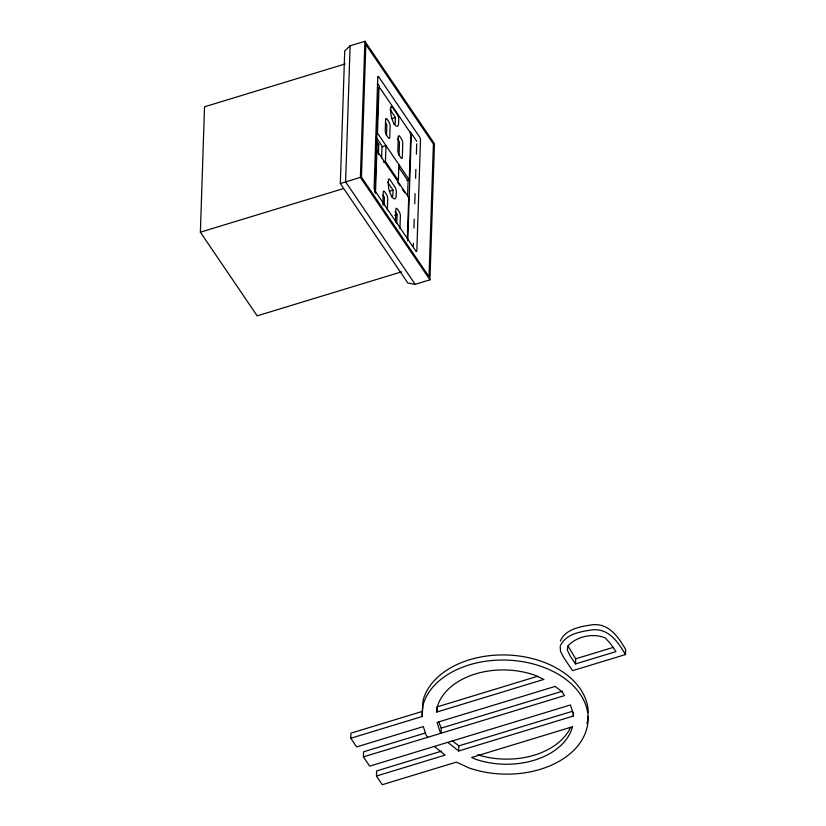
<?xml version="1.0" encoding="UTF-8"?>
<svg xmlns="http://www.w3.org/2000/svg" width="826" height="826" viewBox="0 0 826 826"><rect width="100%" height="100%" fill="white"/><g stroke="black" fill="none" stroke-linecap="round" stroke-linejoin="round"><path stroke-width="1.24" d="M401.55 271.847L257.165 315.842L200.377 232.178L204.538 106.791L345.216 63.932M340.322 183.558L344.721 50.902L350.121 45.802L364.906 41.3L434.455 143.765L429.943 279.828L415.158 284.33L407.889 283.101L340.322 183.558L360.384 177.363L364.906 41.3M350.121 45.802L345.609 181.865L415.158 284.33M427.806 737.298L426.092 735.037L423.304 726.591L356.625 746.91L350.761 738.258L350.926 733.158L422.272 711.423L423.077 700.314A83.302 57.025 1.9 0 1 511.821 655.255A83.302 57.025 1.9 0 1 588.277 712.518M374.983 192.541L378.442 88.372L379.547 86.441L377.389 83.271M375.479 193.294L376.893 150.59L408.694 197.435L407.321 238.89M377.792 152.252L378.05 144.602L375.933 141.483M378.432 154.586L378.762 144.374L375.954 140.234M381.622 157.838L381.994 146.77L385.969 145.562L385.432 161.545L398.349 180.574L398.886 164.591M447.806 742.326L458.678 750.989L573.306 716.059L573.43 714.459L570.456 704.96L369.676 766.136L363.399 756.884L363.564 751.784L425.545 732.93M384.142 205.602L384.42 197.342L383.016 195.277M386.475 135.371L386.826 124.757L385.422 122.682M387.342 209.918L387.714 198.798A3.273 1.063 73.1 0 0 387.084 195.71A10.934 3.562 73.1 0 0 384.689 191.849A3.273 1.063 73.1 0 0 383.223 192.179L382.851 203.299A3.273 1.063 73.1 0 0 382.996 204.765M387.59 182.102L393.021 190.104L392.866 194.75A6.381 2.075 73.1 0 1 391.369 196.774M389.996 109.517L395.427 117.509L395.272 122.155A6.381 2.075 73.1 0 1 393.785 124.179M376.501 776.192L376.573 770.947L441.6 751.133M395.468 222.018L395.881 209.381A3.273 1.063 73.1 0 1 397.358 209.05A10.934 3.562 73.1 0 1 399.743 212.901A3.273 1.063 73.1 0 1 400.373 215.989L399.96 228.637M396.8 223.051L397.079 214.533L394.973 211.435M399.051 155.319L399.485 141.948L397.389 138.851M407.61 195.793L408.106 181.028L398.886 167.461M409.273 179.913L410.728 135.949A3.5 1.136 73.1 0 0 409.324 131.2L380.507 88.754A3.5 1.136 73.1 0 0 378.938 89.105L377.482 133.069L409.273 179.913L406.929 180.626M407.776 240.841L411.224 136.682L410.346 131.819L416.81 141.329M413.341 245.931L413.423 243.381M413.929 228.069L414.229 219.138M414.735 203.836L415.075 193.635M415.581 178.323L415.881 169.392M416.387 154.09L416.717 143.889M350.761 738.258L422.107 716.524L422.272 711.423M436.799 712.043L437.13 707.448A68.837 47.123 1.9 0 1 534.277 674.997L543.89 679.416L436.799 712.043L436.964 706.942L537.902 676.195M438.73 722.007L441.239 728.119L441.074 733.22L363.399 756.884M458.678 750.989L458.843 745.878L452.204 740.736M573.306 716.059L573.44 712.229M575.536 663.918L570.229 656.102L567.338 650.114L567.844 645.994C576.94 636.185 593.058 632.809 605.355 637.971L610.693 643.919L615.917 651.621L575.536 663.918L575.701 658.818L567.989 646.015M625.447 654.564C618.282 642.143 608.679 628.163 592.283 629.846C580.647 631.622 565.407 633.903 560.204 646.108L560.524 651.291L563.611 657.444L572.594 670.671L625.447 654.564L625.623 649.463C618.447 637.042 608.845 623.062 592.459 624.745C580.823 626.521 565.573 628.793 560.369 641.007M422.107 716.524L422.902 705.414A83.302 57.025 1.9 0 1 526.854 662.462A83.302 57.025 1.9 0 1 582.929 738.279A83.302 57.025 1.9 0 1 469.209 768.015L456.375 762.119L382.283 784.7L376.408 776.048L445.111 755.119L434.393 746.456M391.803 118.614L395.427 117.509M378.05 144.602L378.762 144.374M383.45 162.154L385.432 161.545M200.377 232.178L343.533 188.565M389.397 191.198L393.021 190.104M394.673 215.276L397.079 214.533M575.701 658.818L613.646 647.264M441.239 728.119L562.341 691.217M458.843 745.878L572.242 711.331M376.129 137.333L382.634 146.914M397.647 182.401L399.774 185.53M402.613 189.712L404.74 192.84M360.384 177.363L429.943 279.828M588.184 716.266A83.302 57.025 1.9 0 1 586.935 723.659M570.518 727.572A68.837 47.123 1.9 0 1 477.893 754.83M365.835 44.459L361.437 177.125L429.004 276.669L433.402 144.003L365.835 44.459M377.781 77.221L374.116 187.77A2.333 0.764 73.1 0 0 375.045 190.93L415.788 250.949A2.333 0.764 73.1 0 0 416.841 250.712L420.506 140.162A2.333 0.764 73.1 0 0 419.567 137.002L378.835 76.983A2.333 0.764 73.1 0 0 377.781 77.221M385.628 119.594L385.257 130.714A3.273 1.063 73.1 0 0 386.568 135.144A10.934 3.562 73.1 0 0 388.984 138.365A3.273 1.063 73.1 0 0 389.748 137.322L390.12 126.202A3.273 1.063 73.1 0 0 389.49 123.115A10.934 3.562 73.1 0 0 387.095 119.264A3.273 1.063 73.1 0 0 385.628 119.594M388.499 180.047L388.354 184.353A9.179 2.984 73.1 0 0 392.04 196.794A9.179 2.984 73.1 0 0 396.17 195.855L396.315 191.549A3.273 1.063 73.1 0 0 395.004 187.12L389.965 179.707A3.273 1.063 73.1 0 0 388.499 180.047M390.905 107.452L390.76 111.758A9.179 2.984 73.1 0 0 394.446 124.199A9.179 2.984 73.1 0 0 398.576 123.27L398.721 118.965A3.273 1.063 73.1 0 0 397.409 114.535L392.371 107.122A3.273 1.063 73.1 0 0 390.905 107.452M398.297 136.786L397.833 150.693A3.273 1.063 73.1 0 0 398.462 153.781A10.934 3.562 73.1 0 0 400.847 157.642A3.273 1.063 73.1 0 0 402.324 157.312L402.778 143.404A3.273 1.063 73.1 0 0 402.159 140.317A10.934 3.562 73.1 0 0 399.763 136.455A3.273 1.063 73.1 0 0 398.297 136.786M555.165 686.416L437.088 722.399L440.031 731.815L441.074 733.22L564.623 695.575L561.432 691.269L555.165 686.416M572.542 726.735L471.667 757.463L475.394 759.177A68.837 47.123 1.9 0 0 572.542 726.735"/></g></svg>
